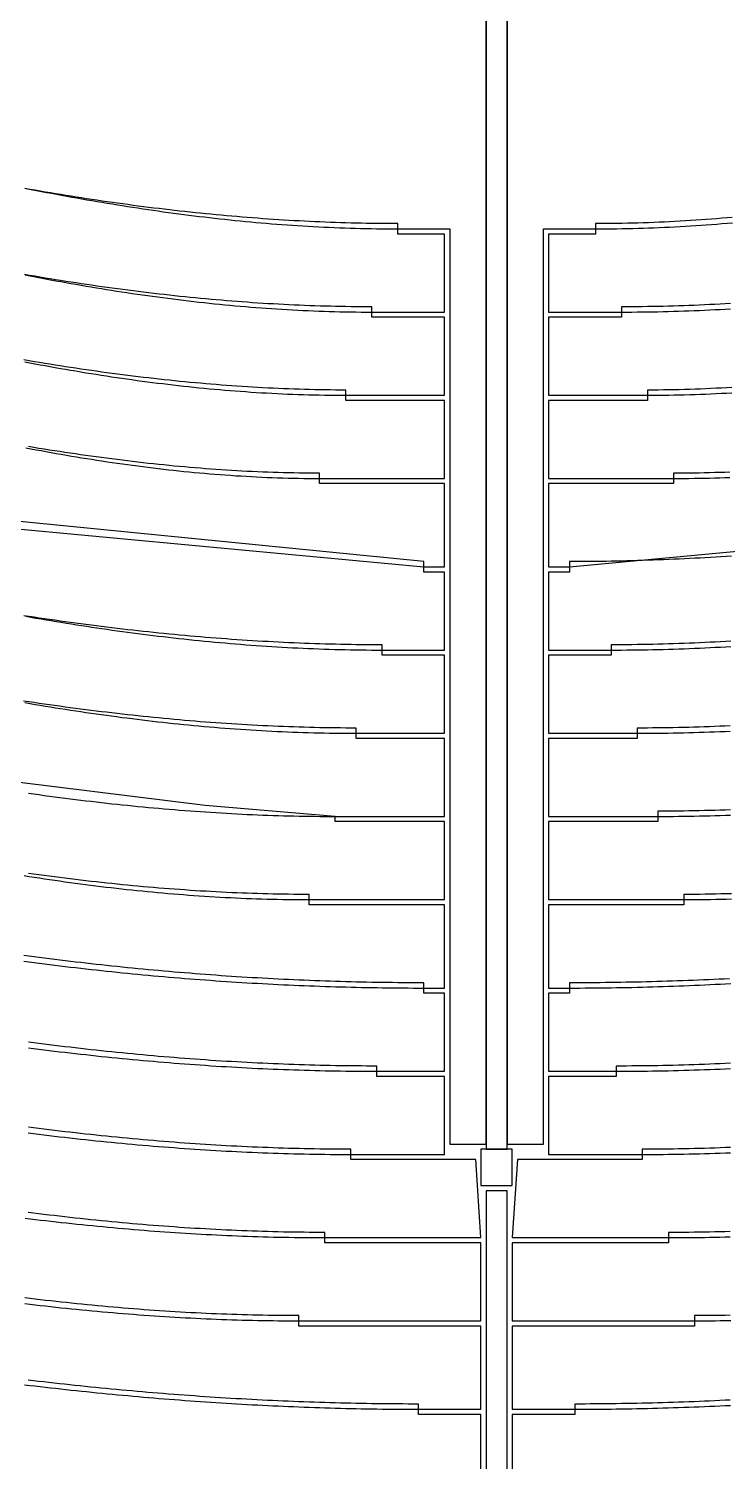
# Model space of a CAD drawing. Extents: x 0 to 1224, y 0 to 792.
# Drawn here: x 543.1 to 677.3, y 144 to 419.5 of the extents above; entities that cross this region are included whole.
import ezdxf

# ---------------------------------------------------------------- set-up
doc = ezdxf.new("R2010")
doc.units = 0
doc.layers.add('C2', color=2, linetype='CONTINUOUS')
doc.layers.add('C7', color=7, linetype='CONTINUOUS')

msp = doc.modelspace()

# ---------------------------------------------------------------- linework, layer by layer
at = {"layer": 'C2'}
for points in [[(631, 502), (631, 204), (635, 204), (635, 502), (631, 502)], [(542.6245, 388.769), (543.5947, 388.5788), (544.5651, 388.3903), (545.5359, 388.2035), (546.507, 388.0183), (547.4785, 387.8349), (548.4504, 387.6533), (549.4226, 387.4734), (550.3952, 387.2954), (551.3683, 387.1192), (552.3417, 386.9449), (553.3156, 386.7725), (554.2898, 386.602), (555.2646, 386.4335), (556.2398, 386.267), (557.2155, 386.1025), (558.1916, 385.9401), (559.1683, 385.7797), (560.1455, 385.6214), (561.1232, 385.4653), (562.1014, 385.3114), (563.0802, 385.1596), (564.0595, 385.01), (565.0394, 384.8627), (566.0199, 384.7177), (567.0009, 384.575), (567.9826, 384.4346), (568.9649, 384.2966), (569.9478, 384.161), (570.9314, 384.0278), (571.9156, 383.8971), (572.9005, 383.7688), (573.886, 383.643), (574.8723, 383.5198), (575.8592, 383.3992), (576.8469, 383.2811), (577.8352, 383.1657), (578.8244, 383.0529), (579.8142, 382.9428), (580.8048, 382.8354), (581.7962, 382.7308), (582.7884, 382.6289), (583.7814, 382.5298), (584.7752, 382.4335), (585.7698, 382.3401), (586.7652, 382.2496), (587.7615, 382.162), (588.7586, 382.0773), (589.7566, 381.9956), (590.7555, 381.9169), (591.7553, 381.8412), (592.7559, 381.7686), (593.7575, 381.699), (594.76, 381.6326), (595.7635, 381.5693), (596.7679, 381.5092), (597.7733, 381.4523), (598.7796, 381.3986), (599.787, 381.3481), (600.7953, 381.301), (601.8046, 381.2571), (602.815, 381.2166), (603.8264, 381.1795), (604.8388, 381.1458), (605.8523, 381.1155), (606.8669, 381.0886), (607.8826, 381.0653), (608.8993, 381.0454), (609.9172, 381.0291), (610.9362, 381.0164), (611.9563, 381.0073), (612.9775, 381.0018), (614, 381), (614, 382), (613.0063, 382.0014), (612.0123, 382.0058), (611.0181, 382.0131), (610.0235, 382.0233), (609.0286, 382.0364), (608.0335, 382.0523), (607.0381, 382.0711), (606.0425, 382.0928), (605.0466, 382.1172), (604.0505, 382.1445), (603.0541, 382.1746), (602.0576, 382.2075), (601.0609, 382.2431), (600.064, 382.2815), (599.0669, 382.3227), (598.0697, 382.3666), (597.0724, 382.4132), (596.0749, 382.4625), (595.0772, 382.5145), (594.0795, 382.5692), (593.0817, 382.6266), (592.0838, 382.6866), (591.0858, 382.7492), (590.0877, 382.8145), (589.0896, 382.8824), (588.0914, 382.9529), (587.0933, 383.0259), (586.0951, 383.1016), (585.0969, 383.1798), (584.0987, 383.2605), (583.1005, 383.3438), (582.1024, 383.4296), (581.1043, 383.5179), (580.1062, 383.6087), (579.1082, 383.7019), (578.1103, 383.7976), (577.1125, 383.8958), (576.1148, 383.9964), (575.1172, 384.0995), (574.1197, 384.2049), (573.1223, 384.3127), (572.1251, 384.423), (571.128, 384.5355), (570.1312, 384.6505), (569.1345, 384.7678), (568.138, 384.8874), (567.1416, 385.0093), (566.1456, 385.1335), (565.1497, 385.2601), (564.1541, 385.3888), (563.1587, 385.5199), (562.1636, 385.6532), (561.1688, 385.7887), (560.1742, 385.9265), (559.18, 386.0664), (558.186, 386.2086), (557.1924, 386.3529), (556.1991, 386.4994), (555.2061, 386.6481), (554.2136, 386.7988), (553.2213, 386.9518), (552.2295, 387.1068), (551.238, 387.2639), (550.247, 387.4231), (549.2563, 387.5844), (548.2661, 387.7477), (547.2764, 387.9131), (546.287, 388.0805), (545.2982, 388.2499), (544.3098, 388.4214), (543.3218, 388.5948), (542.3344, 388.7702)], [(542.4381, 372.1391), (543.4106, 371.9502), (544.3836, 371.7631), (545.3569, 371.5779), (546.3306, 371.3946), (547.3048, 371.2131), (548.2794, 371.0337), (549.2544, 370.8562), (550.2299, 370.6807), (551.2058, 370.5072), (552.1822, 370.3358), (553.1592, 370.1665), (554.1366, 369.9994), (555.1145, 369.8344), (556.0929, 369.6716), (557.0719, 369.511), (558.0515, 369.3527), (559.0315, 369.1966), (560.0122, 369.0429), (560.9934, 368.8915), (561.9753, 368.7425), (562.9577, 368.596), (563.9407, 368.4518), (564.9244, 368.3102), (565.9087, 368.171), (566.8937, 368.0344), (567.8793, 367.9004), (568.8656, 367.7689), (569.8526, 367.6401), (570.8402, 367.5139), (571.8286, 367.3905), (572.8177, 367.2697), (573.8075, 367.1518), (574.7981, 367.0366), (575.7894, 366.9242), (576.7815, 366.8146), (577.7744, 366.708), (578.768, 366.6042), (579.7624, 366.5034), (580.7577, 366.4056), (581.7538, 366.3108), (582.7507, 366.219), (583.7484, 366.1303), (584.747, 366.0446), (585.7465, 365.9622), (586.7468, 365.8828), (587.7481, 365.8067), (588.7502, 365.7337), (589.7533, 365.6641), (590.7572, 365.5977), (591.7622, 365.5346), (592.768, 365.4749), (593.7748, 365.4186), (594.7826, 365.3656), (595.7914, 365.3161), (596.8012, 365.2701), (597.8119, 365.2276), (598.8237, 365.1886), (599.8365, 365.1532), (600.8504, 365.1213), (601.8653, 365.0931), (602.8812, 365.0686), (603.8983, 365.0478), (604.9164, 365.0306), (605.9356, 365.0173), (606.9559, 365.0077), (607.9774, 365.0019), (609, 365), (609, 366), (608.01, 366.0015), (607.0196, 366.0063), (606.0286, 366.0141), (605.0371, 366.0251), (604.0451, 366.0392), (603.0526, 366.0563), (602.0597, 366.0765), (601.0664, 366.0998), (600.0726, 366.126), (599.0784, 366.1553), (598.0838, 366.1876), (597.0888, 366.2228), (596.0935, 366.261), (595.0978, 366.3022), (594.1019, 366.3462), (593.1056, 366.3932), (592.109, 366.443), (591.1121, 366.4957), (590.115, 366.5513), (589.1176, 366.6096), (588.12, 366.6708), (587.1222, 366.7348), (586.1242, 366.8016), (585.126, 366.8711), (584.1276, 366.9434), (583.1292, 367.0184), (582.1305, 367.0961), (581.1318, 367.1765), (580.133, 367.2595), (579.1341, 367.3452), (578.1351, 367.4336), (577.1361, 367.5245), (576.1371, 367.6181), (575.138, 367.7143), (574.139, 367.813), (573.14, 367.9142), (572.141, 368.018), (571.142, 368.1243), (570.1432, 368.2331), (569.1444, 368.3444), (568.1457, 368.4581), (567.1471, 368.5743), (566.1487, 368.6929), (565.1505, 368.8139), (564.1524, 368.9373), (563.1544, 369.0631), (562.1567, 369.1912), (561.1592, 369.3216), (560.162, 369.4544), (559.165, 369.5895), (558.1682, 369.7268), (557.1718, 369.8664), (556.1756, 370.0083), (555.1798, 370.1524), (554.1843, 370.2987), (553.1891, 370.4472), (552.1943, 370.5978), (551.1999, 370.7507), (550.2059, 370.9056), (549.2123, 371.0627), (548.2192, 371.2219), (547.2265, 371.3832), (546.2343, 371.5466), (545.2425, 371.712), (544.2512, 371.8794), (543.2605, 372.0489), (542.2703, 372.2203)], [(542.3555, 355.4171), (543.3309, 355.2325), (544.3066, 355.0499), (545.2827, 354.8692), (546.2593, 354.6907), (547.2364, 354.5142), (548.2138, 354.3399), (549.1918, 354.1677), (550.1702, 353.9977), (551.1492, 353.83), (552.1286, 353.6645), (553.1085, 353.5013), (554.089, 353.3404), (555.07, 353.1819), (556.0515, 353.0257), (557.0336, 352.872), (558.0162, 352.7208), (558.9994, 352.572), (559.9832, 352.4258), (560.9676, 352.2821), (561.9526, 352.1411), (562.9381, 352.0026), (563.9244, 351.8669), (564.9112, 351.7338), (565.8987, 351.6034), (566.8868, 351.4758), (567.8756, 351.351), (568.8651, 351.229), (569.8552, 351.1099), (570.8461, 350.9936), (571.8376, 350.8803), (572.8299, 350.77), (573.8229, 350.6627), (574.8166, 350.5583), (575.8111, 350.4571), (576.8063, 350.3589), (577.8023, 350.2639), (578.7991, 350.172), (579.7966, 350.0833), (580.7949, 349.9979), (581.7941, 349.9157), (582.7941, 349.8368), (583.7949, 349.7612), (584.7965, 349.689), (585.799, 349.6202), (586.8023, 349.5548), (587.8065, 349.4928), (588.8116, 349.4344), (589.8175, 349.3795), (590.8244, 349.3282), (591.8322, 349.2804), (592.8408, 349.2363), (593.8505, 349.1958), (594.861, 349.1591), (595.8725, 349.126), (596.885, 349.0967), (597.8984, 349.0713), (598.9128, 349.0496), (599.9282, 349.0318), (600.9446, 349.0179), (601.9621, 349.008), (602.9805, 349.002), (604, 349), (604, 350), (603.0096, 350.0017), (602.0187, 350.007), (601.0273, 350.0157), (600.0354, 350.028), (599.043, 350.0436), (598.0501, 350.0627), (597.0568, 350.0851), (596.063, 350.1109), (595.0688, 350.14), (594.0742, 350.1724), (593.0792, 350.2082), (592.0838, 350.2471), (591.0881, 350.2893), (590.092, 350.3347), (589.0956, 350.3833), (588.0988, 350.435), (587.1018, 350.4899), (586.1045, 350.5478), (585.1069, 350.6089), (584.1091, 350.673), (583.1111, 350.7401), (582.1128, 350.8102), (581.1143, 350.8833), (580.1157, 350.9593), (579.1169, 351.0383), (578.1179, 351.1201), (577.1188, 351.2048), (576.1196, 351.2924), (575.1203, 351.3828), (574.1209, 351.476), (573.1215, 351.572), (572.122, 351.6707), (571.1224, 351.7721), (570.1229, 351.8762), (569.1233, 351.983), (568.1237, 352.0925), (567.1242, 352.2045), (566.1247, 352.3192), (565.1253, 352.4364), (564.126, 352.5562), (563.1267, 352.6784), (562.1276, 352.8032), (561.1286, 352.9304), (560.1297, 353.0601), (559.131, 353.1922), (558.1325, 353.3267), (557.1342, 353.4635), (556.1361, 353.6027), (555.1382, 353.7442), (554.1405, 353.8879), (553.1431, 354.034), (552.146, 354.1822), (551.1492, 354.3327), (550.1527, 354.4854), (549.1565, 354.6402), (548.1606, 354.7972), (547.1651, 354.9562), (546.17, 355.1174), (545.1752, 355.2806), (544.1809, 355.4459), (543.187, 355.6131), (542.1935, 355.7823)], [(542.5641, 338.8903), (543.5343, 338.7061), (544.505, 338.5241), (545.4761, 338.3443), (546.4478, 338.1668), (547.4201, 337.9915), (548.3928, 337.8186), (549.3661, 337.648), (550.34, 337.4798), (551.3145, 337.314), (552.2896, 337.1507), (553.2652, 336.99), (554.2415, 336.8317), (555.2184, 336.6761), (556.196, 336.5231), (557.1742, 336.3728), (558.153, 336.2252), (559.1325, 336.0804), (560.1127, 335.9384), (561.0937, 335.7991), (562.0753, 335.6628), (563.0576, 335.5294), (564.0407, 335.3989), (565.0245, 335.2714), (566.009, 335.1469), (566.9944, 335.0256), (567.9805, 334.9073), (568.9674, 334.7922), (569.9551, 334.6802), (570.9436, 334.5715), (571.9329, 334.4661), (572.9231, 334.364), (573.9141, 334.2652), (574.906, 334.1698), (575.8988, 334.0778), (576.8924, 333.9893), (577.887, 333.9044), (578.8824, 333.8229), (579.8788, 333.7451), (580.8761, 333.6708), (581.8743, 333.6003), (582.8735, 333.5334), (583.8737, 333.4703), (584.8748, 333.411), (585.8769, 333.3555), (586.88, 333.3038), (587.8842, 333.2561), (588.8893, 333.2123), (589.8955, 333.1725), (590.9028, 333.1367), (591.9111, 333.105), (592.9205, 333.0773), (593.931, 333.0539), (594.9425, 333.0346), (595.9552, 333.0195), (596.969, 333.0087), (597.9839, 333.0021), (599, 333), (599, 334), (598.0073, 334.0019), (597.0142, 334.0076), (596.0206, 334.0171), (595.0266, 334.0303), (594.0321, 334.0473), (593.0373, 334.068), (592.042, 334.0923), (591.0464, 334.1202), (590.0503, 334.1517), (589.054, 334.1868), (588.0572, 334.2255), (587.0602, 334.2676), (586.0628, 334.3132), (585.0651, 334.3622), (584.0671, 334.4146), (583.0689, 334.4704), (582.0704, 334.5296), (581.0717, 334.5921), (580.0727, 334.6578), (579.0735, 334.7268), (578.0741, 334.7991), (577.0745, 334.8745), (576.0747, 334.953), (575.0748, 335.0348), (574.0748, 335.1196), (573.0746, 335.2074), (572.0742, 335.2983), (571.0738, 335.3922), (570.0733, 335.4891), (569.0727, 335.5889), (568.0721, 335.6917), (567.0714, 335.7973), (566.0707, 335.9058), (565.0699, 336.017), (564.0692, 336.1311), (563.0684, 336.2479), (562.0677, 336.3675), (561.067, 336.4898), (560.0664, 336.6147), (559.0659, 336.7422), (558.0654, 336.8724), (557.065, 337.0051), (556.0647, 337.1403), (555.0646, 337.2781), (554.0646, 337.4183), (553.0647, 337.561), (552.065, 337.7061), (551.0655, 337.8536), (550.0662, 338.0035), (549.0671, 338.1556), (548.0682, 338.3101), (547.0696, 338.4668), (546.0712, 338.6258), (545.0731, 338.7869), (544.0752, 338.9502), (543.0777, 339.1157)], [(523, 325), (619, 316), (619, 317), (518, 327)]]:
    msp.add_lwpolyline(points, dxfattribs=at)
at = {"layer": 'C7'}
for points in [[(630, 131), (630, 153), (618, 153), (618, 154), (630, 154), (630, 170), (595, 170), (595, 171), (630, 171), (630, 186), (600, 186), (600, 187), (630, 187), (629, 202), (605, 202), (605, 203), (623, 203), (623, 218), (610, 218), (610, 219), (623, 219), (623, 234), (619, 234), (619, 235), (623, 235), (623, 251), (597, 251), (597, 252), (623, 252), (623, 267), (602, 267), (602, 268), (623, 268), (623, 283), (606, 283), (606, 284), (623, 284), (623, 299), (611, 299), (611, 300), (623, 300), (623, 315), (619, 315), (619, 316), (623, 316), (623, 332), (599, 332), (599, 333), (623, 333), (623, 348), (604, 348), (604, 349), (623, 349), (623, 364), (609, 364), (609, 365), (623, 365), (623, 380), (614, 380), (614, 381), (624, 381), (624, 205), (631, 205), (631, 501)], [(635, 501), (635, 205), (642, 205), (642, 381), (652, 381), (652, 380), (643, 380), (643, 365), (657, 365), (657, 364), (643, 364), (643, 349), (662, 349), (662, 348), (643, 348), (643, 333), (667, 333), (667, 332), (643, 332), (643, 316), (647, 316), (647, 315), (643, 315), (643, 300), (655, 300), (655, 299), (643, 299), (643, 284), (660, 284), (660, 283), (643, 283), (643, 268), (664, 268), (664, 267), (643, 267), (643, 252), (669, 252), (669, 251), (643, 251), (643, 235), (647, 235), (647, 234), (643, 234), (643, 219), (656, 219), (656, 218), (643, 218), (643, 203), (661, 203), (661, 202), (637, 202), (636, 187), (666, 187), (666, 186), (636, 186), (636, 171), (671, 171), (671, 170), (636, 170), (636, 154), (648, 154), (648, 153), (636, 153), (636, 131)], [(678.2833, 383.1968), (677.2849, 383.1097), (676.2856, 383.0256), (675.2854, 382.9445), (674.2843, 382.8666), (673.2822, 382.7918), (672.2792, 382.7202), (671.2752, 382.6518), (670.2703, 382.5866), (669.2643, 382.5247), (668.2574, 382.466), (667.2494, 382.4107), (666.2404, 382.3588), (665.2304, 382.3102), (664.2193, 382.265), (663.2072, 382.2233), (662.194, 382.185), (661.1797, 382.1503), (660.1643, 382.119), (659.1478, 382.0914), (658.1301, 382.0673), (657.1113, 382.0468), (656.0914, 382.03), (655.0703, 382.0169), (654.0481, 382.0075), (653.0246, 382.0018), (652, 382), (652, 381), (653.0255, 381.0018), (654.0498, 381.0074), (655.0728, 381.0166), (656.0947, 381.0295), (657.1154, 381.046), (658.135, 381.0661), (659.1533, 381.0897), (660.1706, 381.1169), (661.1866, 381.1475), (662.2016, 381.1817), (663.2155, 381.2193), (664.2283, 381.2602), (665.2399, 381.3046), (666.2506, 381.3523), (667.2601, 381.4034), (668.2686, 381.4577), (669.2761, 381.5153), (670.2826, 381.5762), (671.288, 381.6402), (672.2925, 381.7075), (673.2959, 381.7778), (674.2984, 381.8513), (675.3, 381.9279), (676.3006, 382.0076), (677.3002, 382.0903), (678.299, 382.176)], [(677.9294, 366.6481), (676.9326, 366.5887), (675.9358, 366.5321), (674.939, 366.4783), (673.9422, 366.4273), (672.9453, 366.3791), (671.9485, 366.3337), (670.9517, 366.2911), (669.9549, 366.2514), (668.9581, 366.2145), (667.9613, 366.1805), (666.9645, 366.1494), (665.9678, 366.1212), (664.9712, 366.0959), (663.9745, 366.0735), (662.978, 366.0541), (661.9815, 366.0376), (660.985, 366.0241), (659.9886, 366.0135), (658.9923, 366.006), (657.9961, 366.0015), (657, 366), (657, 365), (657.9972, 365.0014), (658.9945, 365.0059), (659.9918, 365.0132), (660.9891, 365.0235), (661.9865, 365.0367), (662.9839, 365.0529), (663.9813, 365.0719), (664.9788, 365.0937), (665.9762, 365.1185), (666.9737, 365.1461), (667.9711, 365.1765), (668.9686, 365.2098), (669.966, 365.2458), (670.9634, 365.2847), (671.9608, 365.3264), (672.9582, 365.3708), (673.9555, 365.418), (674.9528, 365.4679), (675.9501, 365.5206), (676.9473, 365.576), (677.9445, 365.6341)], [(678.1945, 350.4978), (677.189, 350.4387), (676.1827, 350.3833), (675.1756, 350.3314), (674.1676, 350.2832), (673.1587, 350.2386), (672.1489, 350.1978), (671.1382, 350.1606), (670.1266, 350.1273), (669.1141, 350.0977), (668.1006, 350.072), (667.0863, 350.0501), (666.0709, 350.0321), (665.0546, 350.0181), (664.0374, 350.008), (663.0192, 350.002), (662, 350), (662, 349), (663.0202, 349.0019), (664.0393, 349.0079), (665.0575, 349.0178), (666.0747, 349.0316), (667.0909, 349.0492), (668.1062, 349.0707), (669.1204, 349.096), (670.1337, 349.125), (671.1461, 349.1578), (672.1575, 349.1942), (673.168, 349.2344), (674.1776, 349.2782), (675.1863, 349.3256), (676.1941, 349.3765), (677.201, 349.431), (678.207, 349.489)], [(677.8391, 334.2111), (676.8511, 334.1749), (675.8636, 334.142), (674.8766, 334.1124), (673.8901, 334.0863), (672.9041, 334.0635), (671.9186, 334.0442), (670.9337, 334.0283), (669.9494, 334.016), (668.9656, 334.0071), (667.9825, 334.0017), (667, 334), (667, 333), (667.9834, 333.0015), (668.9672, 333.0063), (669.9513, 333.0143), (670.9358, 333.0254), (671.9206, 333.0397), (672.9056, 333.0571), (673.891, 333.0775), (674.8766, 333.1011), (675.8625, 333.1278), (676.8487, 333.1575), (677.8352, 333.1902)], [(678.1029, 318.0698), (677.1007, 318.003), (676.0984, 317.9382), (675.096, 317.8756), (674.0935, 317.815), (673.0909, 317.7566), (672.0882, 317.7002), (671.0854, 317.646), (670.0825, 317.5939), (669.0795, 317.544), (668.0765, 317.4962), (667.0733, 317.4505), (666.0701, 317.407), (665.0668, 317.3657), (664.0635, 317.3265), (663.06, 317.2895), (662.0566, 317.2547), (661.053, 317.2221), (660.0495, 317.1917), (659.0458, 317.1635), (658.0422, 317.1376), (657.0384, 317.1138), (656.0347, 317.0923), (655.0309, 317.073), (654.0271, 317.0559), (653.0233, 317.0411), (652.0194, 317.0286), (651.0155, 317.0183), (650.0116, 317.0103), (649.0078, 317.0045), (648.0039, 317.0011), (647, 317), (647, 316), (743, 325)], [(542.5493, 306.4882), (543.5213, 306.3185), (544.4938, 306.1506), (545.4666, 305.9844), (546.4399, 305.82), (547.4136, 305.6574), (548.3877, 305.4966), (549.3622, 305.3377), (550.3372, 305.1806), (551.3127, 305.0254), (552.2886, 304.8721), (553.265, 304.7207), (554.2418, 304.5713), (555.2192, 304.4239), (556.197, 304.2784), (557.1754, 304.135), (558.1543, 303.9936), (559.1337, 303.8543), (560.1136, 303.7171), (561.0941, 303.582), (562.0751, 303.449), (563.0567, 303.3181), (564.0388, 303.1894), (565.0215, 303.0629), (566.0049, 302.9387), (566.9888, 302.8167), (567.9733, 302.6969), (568.9584, 302.5794), (569.9441, 302.4642), (570.9305, 302.3514), (571.9175, 302.2409), (572.9052, 302.1328), (573.8935, 302.027), (574.8824, 301.9237), (575.8721, 301.8228), (576.8624, 301.7244), (577.8534, 301.6285), (578.8451, 301.5351), (579.8375, 301.4442), (580.8306, 301.3558), (581.8245, 301.27), (582.8191, 301.1868), (583.8144, 301.1062), (584.8105, 301.0283), (585.8073, 300.953), (586.8049, 300.8804), (587.8033, 300.8105), (588.8025, 300.7434), (589.8024, 300.6789), (590.8032, 300.6173), (591.8047, 300.5584), (592.8071, 300.5024), (593.8103, 300.4492), (594.8144, 300.3988), (595.8193, 300.3513), (596.825, 300.3068), (597.8316, 300.2651), (598.8391, 300.2264), (599.8475, 300.1907), (600.8567, 300.158), (601.8668, 300.1282), (602.8779, 300.1016), (603.8899, 300.0779), (604.9028, 300.0574), (605.9166, 300.0399), (606.9313, 300.0256), (607.947, 300.0144), (608.9637, 300.0064), (609.9813, 300.0016), (611, 300), (611, 301), (610.0074, 301.0013), (609.0145, 301.0052), (608.0212, 301.0116), (607.0275, 301.0207), (606.0334, 301.0324), (605.039, 301.0465), (604.0442, 301.0633), (603.0491, 301.0825), (602.0536, 301.1043), (601.0579, 301.1286), (600.0618, 301.1554), (599.0655, 301.1847), (598.0688, 301.2165), (597.0719, 301.2507), (596.0747, 301.2874), (595.0773, 301.3265), (594.0797, 301.3681), (593.0818, 301.4121), (592.0837, 301.4585), (591.0854, 301.5072), (590.0869, 301.5584), (589.0882, 301.612), (588.0894, 301.6679), (587.0904, 301.7261), (586.0912, 301.7868), (585.0919, 301.8497), (584.0925, 301.915), (583.0929, 301.9825), (582.0933, 302.0524), (581.0935, 302.1246), (580.0937, 302.199), (579.0938, 302.2757), (578.0938, 302.3546), (577.0938, 302.4358), (576.0938, 302.5193), (575.0937, 302.6049), (574.0936, 302.6927), (573.0935, 302.7828), (572.0934, 302.875), (571.0933, 302.9694), (570.0932, 303.066), (569.0932, 303.1647), (568.0932, 303.2656), (567.0933, 303.3686), (566.0934, 303.4737), (565.0937, 303.5809), (564.094, 303.6902), (563.0944, 303.8016), (562.0949, 303.9151), (561.0956, 304.0306), (560.0964, 304.1482), (559.0973, 304.2678), (558.0984, 304.3895), (557.0997, 304.5132), (556.1012, 304.6389), (555.1028, 304.7665), (554.1046, 304.8962), (553.1067, 305.0278), (552.109, 305.1614), (551.1115, 305.297), (550.1143, 305.4345), (549.1173, 305.5739), (548.1206, 305.7152), (547.1241, 305.8585), (546.128, 306.0036), (545.1321, 306.1506), (544.1366, 306.2995), (543.1414, 306.4503), (542.1465, 306.6029)], [(678.0169, 301.7064), (677.0162, 301.6475), (676.0156, 301.5911), (675.0149, 301.5372), (674.0141, 301.4857), (673.0134, 301.4368), (672.0126, 301.3903), (671.0118, 301.3464), (670.011, 301.305), (669.0101, 301.2662), (668.0093, 301.23), (667.0085, 301.1963), (666.0076, 301.1653), (665.0068, 301.1368), (664.006, 301.111), (663.0052, 301.0879), (662.0044, 301.0674), (661.0037, 301.0496), (660.0029, 301.0345), (659.0023, 301.0221), (658.0016, 301.0124), (657.001, 301.0055), (656.0005, 301.0013), (655, 301), (655, 300), (656.0013, 300.0013), (657.0026, 300.0054), (658.004, 300.0121), (659.0053, 300.0215), (660.0067, 300.0336), (661.008, 300.0483), (662.0094, 300.0656), (663.0107, 300.0856), (664.0121, 300.1081), (665.0134, 300.1333), (666.0147, 300.161), (667.0159, 300.1912), (668.0172, 300.224), (669.0184, 300.2594), (670.0196, 300.2972), (671.0207, 300.3376), (672.0218, 300.3804), (673.0229, 300.4257), (674.0238, 300.4734), (675.0248, 300.5236), (676.0257, 300.5763), (677.0265, 300.6313), (678.0273, 300.6888)], [(542.3771, 289.8798), (543.3517, 289.7132), (544.3267, 289.5484), (545.3023, 289.3856), (546.2782, 289.2247), (547.2547, 289.0657), (548.2316, 288.9087), (549.209, 288.7537), (550.1869, 288.6008), (551.1653, 288.4499), (552.1442, 288.301), (553.1236, 288.1543), (554.1035, 288.0097), (555.084, 287.8672), (556.0651, 287.7269), (557.0467, 287.5888), (558.0288, 287.4529), (559.0115, 287.3192), (559.9948, 287.1878), (560.9787, 287.0587), (561.9632, 286.932), (562.9483, 286.8075), (563.934, 286.6854), (564.9203, 286.5657), (565.9073, 286.4484), (566.8949, 286.3335), (567.8831, 286.221), (568.872, 286.1111), (569.8616, 286.0036), (570.8518, 285.8987), (571.8427, 285.7963), (572.8343, 285.6965), (573.8266, 285.5993), (574.8197, 285.5047), (575.8134, 285.4127), (576.8078, 285.3234), (577.803, 285.2368), (578.7989, 285.1529), (579.7956, 285.0718), (580.793, 284.9934), (581.7912, 284.9178), (582.7902, 284.8449), (583.79, 284.775), (584.7905, 284.7079), (585.7919, 284.6436), (586.794, 284.5823), (587.797, 284.5239), (588.8008, 284.4684), (589.8054, 284.4159), (590.8109, 284.3665), (591.8172, 284.32), (592.8244, 284.2766), (593.8325, 284.2362), (594.8414, 284.199), (595.8512, 284.1648), (596.8619, 284.1338), (597.8735, 284.106), (598.8861, 284.0813), (599.8995, 284.0599), (600.9139, 284.0417), (601.9292, 284.0267), (602.9454, 284.015), (603.9626, 284.0067), (604.9808, 284.0016), (606, 284), (606, 285), (605.0055, 285.0014), (604.0107, 285.0057), (603.0156, 285.0128), (602.0202, 285.0228), (601.0245, 285.0356), (600.0285, 285.0512), (599.0322, 285.0696), (598.0357, 285.0907), (597.0389, 285.1146), (596.0419, 285.1412), (595.0446, 285.1706), (594.0471, 285.2026), (593.0494, 285.2374), (592.0515, 285.2748), (591.0534, 285.3148), (590.0551, 285.3576), (589.0566, 285.4029), (588.0579, 285.4508), (587.0591, 285.5013), (586.0602, 285.5544), (585.0611, 285.6101), (584.0618, 285.6683), (583.0625, 285.729), (582.063, 285.7922), (581.0634, 285.858), (580.0638, 285.9262), (579.064, 285.9968), (578.0642, 286.07), (577.0643, 286.1455), (576.0643, 286.2235), (575.0644, 286.3038), (574.0643, 286.3866), (573.0643, 286.4717), (572.0642, 286.5591), (571.0641, 286.6489), (570.064, 286.741), (569.064, 286.8355), (568.0639, 286.9322), (567.0639, 287.0311), (566.0639, 287.1324), (565.064, 287.2358), (564.0641, 287.3415), (563.0643, 287.4494), (562.0646, 287.5595), (561.0649, 287.6717), (560.0654, 287.7861), (559.0659, 287.9027), (558.0666, 288.0214), (557.0674, 288.1422), (556.0683, 288.265), (555.0694, 288.39), (554.0706, 288.517), (553.072, 288.6461), (552.0736, 288.7772), (551.0754, 288.9103), (550.0773, 289.0454), (549.0794, 289.1825), (548.0818, 289.3216), (547.0844, 289.4626), (546.0872, 289.6055), (545.0902, 289.7504), (544.0935, 289.8971), (543.097, 290.0458), (542.1008, 290.1963)], [(677.8648, 285.4162), (676.8718, 285.3717), (675.8789, 285.3297), (674.8861, 285.2902), (673.8932, 285.2531), (672.9005, 285.2186), (671.9077, 285.1865), (670.915, 285.1569), (669.9224, 285.1298), (668.9298, 285.1053), (667.9373, 285.0833), (666.9448, 285.0639), (665.9525, 285.047), (664.9602, 285.0326), (663.9679, 285.0209), (662.9758, 285.0118), (661.9838, 285.0052), (660.9918, 285.0013), (660, 285), (660, 284), (660.9928, 284.0012), (661.9857, 284.0051), (662.9786, 284.0115), (663.9716, 284.0205), (664.9647, 284.032), (665.9578, 284.0461), (666.951, 284.0626), (667.9442, 284.0817), (668.9375, 284.1033), (669.9308, 284.1273), (670.9241, 284.1539), (671.9174, 284.1829), (672.9108, 284.2144), (673.9042, 284.2483), (674.8976, 284.2847), (675.891, 284.3235), (676.8844, 284.3647), (677.8778, 284.4083)], [(543.0883, 272.4702), (544.0868, 272.329), (545.0856, 272.1898), (546.0846, 272.0526), (547.0838, 271.9174), (548.0832, 271.7841), (549.0827, 271.6529), (550.0824, 271.5236), (551.0822, 271.3965), (552.0822, 271.2713), (553.0823, 271.1483), (554.0825, 271.0273), (555.0828, 270.9085), (556.0832, 270.7918), (557.0837, 270.6772), (558.0843, 270.5648), (559.0849, 270.4545), (560.0855, 270.3465), (561.0862, 270.2406), (562.0869, 270.137), (563.0876, 270.0356), (564.0883, 269.9364), (565.0889, 269.8396), (566.0896, 269.745), (567.0902, 269.6527), (568.0908, 269.5627), (569.0913, 269.4751), (570.0918, 269.3898), (571.0921, 269.3069), (572.0924, 269.2264), (573.0926, 269.1483), (574.0926, 269.0726), (575.0925, 268.9993), (576.0923, 268.9285), (577.0919, 268.8601), (578.0914, 268.7942), (579.0907, 268.7309), (580.0898, 268.67), (581.0887, 268.6117), (582.0874, 268.5559), (583.0859, 268.5026), (584.0841, 268.452), (585.0821, 268.404), (586.0799, 268.3585), (587.0773, 268.3157), (588.0746, 268.2755), (589.0715, 268.238), (590.0681, 268.2032), (591.0644, 268.1711), (592.0604, 268.1416), (593.056, 268.1149), (594.0513, 268.091), (595.0463, 268.0698), (596.0409, 268.0513), (597.0351, 268.0357), (598.0289, 268.0229), (599.0223, 268.0129), (600.0153, 268.0057), (601.0078, 268.0014), (602, 268), (577, 270.0895), (534, 275.4244)], [(677.9119, 269.2745), (676.9153, 269.2371), (675.9191, 269.2024), (674.9233, 269.1704), (673.9279, 269.141), (672.9329, 269.1144), (671.9384, 269.0906), (670.9444, 269.0694), (669.9508, 269.0511), (668.9577, 269.0355), (667.9651, 269.0228), (666.973, 269.0128), (665.9814, 269.0057), (664.9904, 269.0014), (664, 269), (664, 268), (664.9945, 268.0014), (665.9893, 268.0056), (666.9846, 268.0127), (667.9802, 268.0225), (668.9761, 268.0351), (669.9724, 268.0505), (670.969, 268.0687), (671.9659, 268.0895), (672.9631, 268.1131), (673.9606, 268.1394), (674.9584, 268.1684), (675.9564, 268.2001), (676.9548, 268.2344), (677.9533, 268.2714)], [(542.2159, 256.6268), (543.1962, 256.4724), (544.177, 256.3201), (545.1582, 256.1701), (546.1399, 256.0222), (547.1221, 255.8766), (548.1048, 255.7332), (549.088, 255.5921), (550.0717, 255.4533), (551.0559, 255.3169), (552.0406, 255.1828), (553.0258, 255.0511), (554.0116, 254.9218), (554.9979, 254.7949), (555.9847, 254.6705), (556.9722, 254.5486), (557.9601, 254.4292), (558.9487, 254.3123), (559.9378, 254.198), (560.9274, 254.0862), (561.9177, 253.9771), (562.9086, 253.8706), (563.9, 253.7668), (564.8921, 253.6657), (565.8848, 253.5673), (566.8781, 253.4716), (567.872, 253.3787), (568.8666, 253.2885), (569.8618, 253.2012), (570.8577, 253.1167), (571.8542, 253.0351), (572.8514, 252.9564), (573.8492, 252.8806), (574.8477, 252.8077), (575.8469, 252.7378), (576.8468, 252.6709), (577.8474, 252.607), (578.8487, 252.5462), (579.8507, 252.4884), (580.8534, 252.4337), (581.8569, 252.3821), (582.861, 252.3337), (583.866, 252.2884), (584.8716, 252.2464), (585.878, 252.2075), (586.8852, 252.1719), (587.8931, 252.1396), (588.9018, 252.1105), (589.9113, 252.0848), (590.9215, 252.0625), (591.9326, 252.0435), (592.9444, 252.0279), (593.9571, 252.0157), (594.9705, 252.007), (595.9848, 252.0017), (597, 252), (597, 253), (596.0101, 253.0015), (595.0196, 253.0062), (594.0285, 253.0139), (593.0368, 253.0247), (592.0446, 253.0386), (591.0519, 253.0555), (590.0587, 253.0754), (589.0649, 253.0983), (588.0706, 253.1241), (587.0759, 253.1529), (586.0807, 253.1846), (585.085, 253.2193), (584.0889, 253.2568), (583.0924, 253.2972), (582.0954, 253.3405), (581.0981, 253.3865), (580.1004, 253.4354), (579.1023, 253.4871), (578.1038, 253.5416), (577.105, 253.5988), (576.1059, 253.6588), (575.1065, 253.7215), (574.1067, 253.7868), (573.1067, 253.8549), (572.1064, 253.9256), (571.1059, 253.9989), (570.1051, 254.0749), (569.1041, 254.1535), (568.1029, 254.2346), (567.1014, 254.3183), (566.0998, 254.4046), (565.098, 254.4933), (564.0961, 254.5846), (563.094, 254.6784), (562.0918, 254.7746), (561.0894, 254.8733), (560.087, 254.9743), (559.0845, 255.0778), (558.0819, 255.1837), (557.0792, 255.292), (556.0765, 255.4026), (555.0738, 255.5155), (554.071, 255.6307), (553.0682, 255.7482), (552.0655, 255.868), (551.0628, 255.9901), (550.0601, 256.1144), (549.0575, 256.2408), (548.0549, 256.3695), (547.0524, 256.5004), (546.05, 256.6334), (545.0478, 256.7685), (544.0456, 256.9058), (543.0436, 257.0451)], [(678.1249, 253.1426), (677.1144, 253.113), (676.103, 253.0867), (675.0908, 253.0638), (674.0778, 253.0444), (673.0639, 253.0285), (672.0492, 253.016), (671.0337, 253.0071), (670.0172, 253.0017), (669, 253), (669, 252), (670.0181, 252.0017), (671.0354, 252.007), (672.0518, 252.0158), (673.0673, 252.028), (674.082, 252.0437), (675.0958, 252.0628), (676.1088, 252.0854), (677.1209, 252.1112), (678.1322, 252.1404)], [(542.1345, 240.1516), (543.1292, 240.0209), (544.1241, 239.8918), (545.1192, 239.7643), (546.1145, 239.6385), (547.1101, 239.5143), (548.1058, 239.3917), (549.1017, 239.2707), (550.0977, 239.1514), (551.094, 239.0337), (552.0905, 238.9177), (553.0871, 238.8033), (554.0838, 238.6905), (555.0808, 238.5794), (556.0779, 238.47), (557.0751, 238.3622), (558.0725, 238.256), (559.07, 238.1515), (560.0677, 238.0487), (561.0655, 237.9475), (562.0635, 237.848), (563.0615, 237.7501), (564.0597, 237.654), (565.058, 237.5595), (566.0564, 237.4666), (567.0549, 237.3755), (568.0535, 237.286), (569.0521, 237.1982), (570.0509, 237.112), (571.0498, 237.0276), (572.0487, 236.9448), (573.0477, 236.8638), (574.0468, 236.7844), (575.046, 236.7067), (576.0452, 236.6307), (577.0445, 236.5564), (578.0438, 236.4838), (579.0431, 236.413), (580.0425, 236.3438), (581.042, 236.2763), (582.0415, 236.2105), (583.041, 236.1465), (584.0405, 236.0841), (585.04, 236.0235), (586.0396, 235.9646), (587.0391, 235.9074), (588.0387, 235.852), (589.0382, 235.7982), (590.0378, 235.7462), (591.0373, 235.6959), (592.0368, 235.6474), (593.0363, 235.6006), (594.0358, 235.5555), (595.0352, 235.5122), (596.0347, 235.4706), (597.034, 235.4307), (598.0333, 235.3926), (599.0326, 235.3563), (600.0318, 235.3217), (601.031, 235.2888), (602.0301, 235.2577), (603.0291, 235.2284), (604.028, 235.2008), (605.0269, 235.175), (606.0257, 235.151), (607.0243, 235.1287), (608.0229, 235.1082), (609.0214, 235.0894), (610.0198, 235.0724), (611.0181, 235.0573), (612.0163, 235.0438), (613.0144, 235.0322), (614.0123, 235.0224), (615.0101, 235.0143), (616.0078, 235.008), (617.0053, 235.0035), (618.0027, 235.0008), (619, 235), (619, 236), (618.0033, 236.0009), (617.0065, 236.0036), (616.0095, 236.0083), (615.0123, 236.0147), (614.015, 236.023), (613.0175, 236.0332), (612.0199, 236.0451), (611.0221, 236.0589), (610.0242, 236.0745), (609.0262, 236.092), (608.028, 236.1113), (607.0298, 236.1323), (606.0314, 236.1552), (605.0329, 236.18), (604.0343, 236.2065), (603.0356, 236.2348), (602.0368, 236.2649), (601.0379, 236.2969), (600.0389, 236.3306), (599.0398, 236.3661), (598.0407, 236.4035), (597.0415, 236.4426), (596.0423, 236.4835), (595.043, 236.5261), (594.0436, 236.5706), (593.0442, 236.6168), (592.0447, 236.6648), (591.0453, 236.7146), (590.0457, 236.7661), (589.0462, 236.8194), (588.0466, 236.8745), (587.0471, 236.9313), (586.0475, 236.9899), (585.0479, 237.0503), (584.0483, 237.1123), (583.0487, 237.1762), (582.0491, 237.2418), (581.0496, 237.3091), (580.05, 237.3781), (579.0505, 237.4489), (578.0511, 237.5215), (577.0516, 237.5957), (576.0522, 237.6717), (575.0529, 237.7494), (574.0536, 237.8288), (573.0544, 237.91), (572.0552, 237.9928), (571.0561, 238.0774), (570.0571, 238.1637), (569.0581, 238.2517), (568.0593, 238.3413), (567.0605, 238.4327), (566.0618, 238.5258), (565.0632, 238.6206), (564.0648, 238.7171), (563.0664, 238.8152), (562.0682, 238.9151), (561.0701, 239.0166), (560.0721, 239.1198), (559.0742, 239.2247), (558.0765, 239.3312), (557.0789, 239.4394), (556.0815, 239.5493), (555.0843, 239.6609), (554.0871, 239.7741), (553.0902, 239.889), (552.0934, 240.0055), (551.0968, 240.1237), (550.1004, 240.2435), (549.1042, 240.365), (548.1081, 240.4881), (547.1123, 240.6129), (546.1166, 240.7393), (545.1212, 240.8673), (544.126, 240.997), (543.131, 241.1283), (542.1362, 241.2612)], [(677.7385, 236.7787), (676.7418, 236.729), (675.7454, 236.681), (674.7492, 236.6347), (673.7533, 236.59), (672.7577, 236.5469), (671.7624, 236.5055), (670.7673, 236.4657), (669.7726, 236.4276), (668.7782, 236.3911), (667.7841, 236.3563), (666.7903, 236.323), (665.7969, 236.2914), (664.8038, 236.2615), (663.8111, 236.2332), (662.8188, 236.2065), (661.8269, 236.1814), (660.8353, 236.158), (659.8441, 236.1362), (658.8534, 236.116), (657.8631, 236.0974), (656.8732, 236.0805), (655.8837, 236.0652), (654.8947, 236.0515), (653.9061, 236.0394), (652.9181, 236.0289), (651.9305, 236.0201), (650.9433, 236.0128), (649.9567, 236.0072), (648.9706, 236.0032), (647.985, 236.0008), (647, 236), (647, 235), (648.0011, 235.0009), (649.0021, 235.0037), (650.0031, 235.0084), (651.0039, 235.015), (652.0046, 235.0234), (653.0053, 235.0337), (654.0058, 235.0458), (655.0062, 235.0598), (656.0065, 235.0757), (657.0067, 235.0934), (658.0067, 235.1129), (659.0067, 235.1343), (660.0065, 235.1575), (661.0063, 235.1825), (662.0059, 235.2094), (663.0054, 235.2381), (664.0047, 235.2686), (665.004, 235.3009), (666.0031, 235.3351), (667.0021, 235.371), (668.0009, 235.4088), (668.9996, 235.4484), (669.9982, 235.4897), (670.9967, 235.5329), (671.995, 235.5778), (672.9932, 235.6245), (673.9913, 235.6731), (674.9892, 235.7233), (675.987, 235.7754), (676.9847, 235.8292), (677.9822, 235.8848)], [(543.0514, 223.5051), (544.0499, 223.3765), (545.0487, 223.2497), (546.0475, 223.1246), (547.0466, 223.0012), (548.0458, 222.8796), (549.0452, 222.7597), (550.0447, 222.6415), (551.0444, 222.5251), (552.0442, 222.4104), (553.0441, 222.2975), (554.0441, 222.1864), (555.0442, 222.077), (556.0445, 221.9694), (557.0448, 221.8637), (558.0453, 221.7597), (559.0458, 221.6575), (560.0463, 221.5572), (561.047, 221.4586), (562.0477, 221.3619), (563.0484, 221.267), (564.0492, 221.174), (565.0501, 221.0828), (566.0509, 220.9934), (567.0518, 220.9059), (568.0527, 220.8203), (569.0535, 220.7366), (570.0544, 220.6547), (571.0553, 220.5747), (572.0561, 220.4967), (573.057, 220.4205), (574.0578, 220.3462), (575.0585, 220.2738), (576.0592, 220.2034), (577.0599, 220.1349), (578.0604, 220.0683), (579.0609, 220.0037), (580.0614, 219.941), (581.0617, 219.8802), (582.062, 219.8215), (583.0621, 219.7647), (584.0622, 219.7098), (585.0621, 219.657), (586.0619, 219.6061), (587.0615, 219.5573), (588.0611, 219.5104), (589.0604, 219.4656), (590.0597, 219.4227), (591.0587, 219.3819), (592.0576, 219.3431), (593.0563, 219.3064), (594.0548, 219.2717), (595.0532, 219.239), (596.0513, 219.2084), (597.0492, 219.1799), (598.0469, 219.1535), (599.0444, 219.1291), (600.0417, 219.1068), (601.0387, 219.0866), (602.0355, 219.0685), (603.032, 219.0525), (604.0283, 219.0386), (605.0243, 219.0268), (606.02, 219.0172), (607.0154, 219.0096), (608.0106, 219.0043), (609.0054, 219.001), (610, 219), (610, 220), (609.0061, 220.0011), (608.012, 220.0044), (607.0175, 220.0099), (606.0227, 220.0176), (605.0276, 220.0275), (604.0321, 220.0396), (603.0364, 220.0539), (602.0404, 220.0703), (601.0441, 220.0889), (600.0475, 220.1097), (599.0506, 220.1326), (598.0535, 220.1576), (597.0561, 220.1848), (596.0585, 220.2141), (595.0607, 220.2454), (594.0627, 220.2789), (593.0644, 220.3145), (592.0659, 220.3522), (591.0672, 220.392), (590.0683, 220.4339), (589.0692, 220.4778), (588.07, 220.5238), (587.0706, 220.5718), (586.071, 220.6219), (585.0713, 220.674), (584.0714, 220.7281), (583.0714, 220.7843), (582.0713, 220.8425), (581.071, 220.9026), (580.0707, 220.9648), (579.0702, 221.029), (578.0696, 221.0952), (577.069, 221.1633), (576.0682, 221.2334), (575.0674, 221.3055), (574.0666, 221.3795), (573.0657, 221.4555), (572.0647, 221.5334), (571.0637, 221.6133), (570.0627, 221.695), (569.0616, 221.7787), (568.0606, 221.8643), (567.0595, 221.9518), (566.0584, 222.0412), (565.0574, 222.1325), (564.0563, 222.2256), (563.0553, 222.3206), (562.0543, 222.4175), (561.0534, 222.5162), (560.0525, 222.6168), (559.0517, 222.7193), (558.051, 222.8235), (557.0503, 222.9296), (556.0497, 223.0375), (555.0492, 223.1472), (554.0488, 223.2587), (553.0485, 223.372), (552.0483, 223.4871), (551.0483, 223.604), (550.0484, 223.7226), (549.0486, 223.8431), (548.049, 223.9652), (547.0495, 224.0891), (546.0502, 224.2148), (545.0511, 224.3422), (544.0522, 224.4713), (543.0534, 224.6021)], [(677.9354, 220.5235), (676.9361, 220.4775), (675.9369, 220.4336), (674.9379, 220.3918), (673.9391, 220.352), (672.9404, 220.3144), (671.942, 220.2788), (670.9438, 220.2453), (669.9457, 220.2139), (668.9479, 220.1847), (667.9504, 220.1575), (666.953, 220.1325), (665.9559, 220.1096), (664.9591, 220.0889), (663.9625, 220.0703), (662.9661, 220.0539), (661.9701, 220.0396), (660.9743, 220.0275), (659.9788, 220.0176), (658.9836, 220.0099), (657.9888, 220.0044), (656.9942, 220.0011), (656, 220), (656, 219), (656.9949, 219.001), (657.9902, 219.0043), (658.9857, 219.0096), (659.9815, 219.0171), (660.9776, 219.0268), (661.9739, 219.0385), (662.9705, 219.0524), (663.9673, 219.0684), (664.9643, 219.0865), (665.9616, 219.1067), (666.9591, 219.129), (667.9569, 219.1534), (668.9548, 219.1798), (669.9529, 219.2083), (670.9513, 219.2389), (671.9498, 219.2715), (672.9485, 219.3062), (673.9473, 219.3429), (674.9463, 219.3817), (675.9455, 219.4225), (676.9448, 219.4653), (677.9443, 219.5101)], [(543.0234, 207.1481), (544.0228, 207.0217), (545.0224, 206.897), (546.0222, 206.774), (547.022, 206.6528), (548.022, 206.5334), (549.0221, 206.4158), (550.0224, 206.3), (551.0227, 206.186), (552.0231, 206.0738), (553.0236, 205.9635), (554.0242, 205.8549), (555.0249, 205.7483), (556.0257, 205.6435), (557.0265, 205.5406), (558.0273, 205.4395), (559.0282, 205.3404), (560.0292, 205.2432), (561.0302, 205.1478), (562.0312, 205.0544), (563.0322, 204.9629), (564.0333, 204.8734), (565.0343, 204.7858), (566.0354, 204.7002), (567.0364, 204.6166), (568.0374, 204.5349), (569.0384, 204.4552), (570.0394, 204.3776), (571.0403, 204.3019), (572.0412, 204.2283), (573.0421, 204.1567), (574.0429, 204.0872), (575.0436, 204.0197), (576.0442, 203.9542), (577.0448, 203.8909), (578.0453, 203.8296), (579.0457, 203.7704), (580.046, 203.7133), (581.0461, 203.6584), (582.0462, 203.6055), (583.0462, 203.5548), (584.046, 203.5063), (585.0457, 203.4599), (586.0452, 203.4157), (587.0446, 203.3736), (588.0438, 203.3337), (589.0429, 203.296), (590.0418, 203.2606), (591.0405, 203.2273), (592.039, 203.1963), (593.0374, 203.1675), (594.0355, 203.1409), (595.0335, 203.1166), (596.0312, 203.0946), (597.0287, 203.0748), (598.026, 203.0574), (599.023, 203.0422), (600.0198, 203.0293), (601.0164, 203.0188), (602.0127, 203.0106), (603.0087, 203.0047), (604.0045, 203.0011), (605, 203), (605, 204), (604.0052, 204.0012), (603.0102, 204.0048), (602.0149, 204.0108), (601.0192, 204.0193), (600.0233, 204.0301), (599.0271, 204.0433), (598.0307, 204.0589), (597.0339, 204.0768), (596.0369, 204.097), (595.0397, 204.1196), (594.0422, 204.1445), (593.0444, 204.1718), (592.0465, 204.2013), (591.0483, 204.2331), (590.0499, 204.2672), (589.0513, 204.3035), (588.0525, 204.3421), (587.0535, 204.383), (586.0544, 204.4261), (585.055, 204.4714), (584.0555, 204.5189), (583.0559, 204.5686), (582.056, 204.6205), (581.0561, 204.6746), (580.056, 204.7308), (579.0558, 204.7892), (578.0554, 204.8498), (577.055, 204.9125), (576.0544, 204.9773), (575.0537, 205.0442), (574.053, 205.1132), (573.0521, 205.1843), (572.0512, 205.2575), (571.0503, 205.3328), (570.0492, 205.4101), (569.0481, 205.4895), (568.047, 205.5709), (567.0459, 205.6543), (566.0447, 205.7398), (565.0434, 205.8272), (564.0422, 205.9167), (563.041, 206.0081), (562.0398, 206.1015), (561.0385, 206.1968), (560.0373, 206.2941), (559.0362, 206.3933), (558.035, 206.4945), (557.0339, 206.5976), (556.0329, 206.7026), (555.0319, 206.8094), (554.0309, 206.9182), (553.0301, 207.0288), (552.0293, 207.1413), (551.0286, 207.2557), (550.028, 207.3718), (549.0275, 207.4899), (548.0271, 207.6097), (547.0269, 207.7313), (546.0267, 207.8547), (545.0267, 207.98), (544.0268, 208.1069), (543.0271, 208.2357)], [(630, 204), (630, 197), (636, 197), (636, 204), (630, 204)], [(677.9561, 204.3419), (676.957, 204.3033), (675.9581, 204.267), (674.9593, 204.2329), (673.9608, 204.2011), (672.9624, 204.1716), (671.9642, 204.1444), (670.9663, 204.1195), (669.9686, 204.097), (668.971, 204.0767), (667.9738, 204.0588), (666.9767, 204.0433), (665.9799, 204.0301), (664.9834, 204.0193), (663.9871, 204.0108), (662.9911, 204.0048), (661.9954, 204.0012), (661, 204), (661, 203), (661.9962, 203.0011), (662.9926, 203.0047), (663.9893, 203.0105), (664.9862, 203.0188), (665.9834, 203.0293), (666.9808, 203.0422), (667.9784, 203.0573), (668.9762, 203.0748), (669.9742, 203.0945), (670.9724, 203.1165), (671.9708, 203.1408), (672.9694, 203.1673), (673.9681, 203.1961), (674.967, 203.2271), (675.9661, 203.2604), (676.9653, 203.2958), (677.9647, 203.3335)], [(631, 196), (631, 131), (635, 131), (635, 196), (631, 196)], [(542.3953, 190.7469), (543.3903, 190.6247), (544.3855, 190.5044), (545.3807, 190.3858), (546.376, 190.2691), (547.3714, 190.1543), (548.3668, 190.0413), (549.3623, 189.9302), (550.3578, 189.821), (551.3533, 189.7136), (552.3489, 189.6082), (553.3445, 189.5047), (554.3401, 189.4031), (555.3357, 189.3034), (556.3312, 189.2057), (557.3268, 189.1099), (558.3223, 189.0162), (559.3179, 188.9244), (560.3133, 188.8345), (561.3087, 188.7467), (562.3041, 188.6609), (563.2994, 188.5772), (564.2946, 188.4954), (565.2897, 188.4157), (566.2847, 188.3381), (567.2796, 188.2625), (568.2745, 188.189), (569.2692, 188.1176), (570.2637, 188.0483), (571.2582, 187.9811), (572.2524, 187.916), (573.2466, 187.8531), (574.2406, 187.7923), (575.2344, 187.7337), (576.228, 187.6772), (577.2214, 187.6229), (578.2147, 187.5708), (579.2077, 187.5209), (580.2006, 187.4732), (581.1932, 187.4277), (582.1856, 187.3844), (583.1777, 187.3434), (584.1696, 187.3047), (585.1613, 187.2682), (586.1527, 187.234), (587.1438, 187.202), (588.1346, 187.1724), (589.1252, 187.1451), (590.1155, 187.1201), (591.1054, 187.0974), (592.0951, 187.0771), (593.0844, 187.0591), (594.0734, 187.0435), (595.062, 187.0302), (596.0503, 187.0193), (597.0383, 187.0109), (598.0259, 187.0048), (599.0131, 187.0012), (600, 187), (600, 188), (599.0047, 188.0013), (598.0091, 188.0052), (597.0133, 188.0117), (596.0172, 188.0208), (595.0207, 188.0325), (594.024, 188.0468), (593.0271, 188.0635), (592.0299, 188.0829), (591.0324, 188.1047), (590.0347, 188.129), (589.0367, 188.1559), (588.0386, 188.1852), (587.0402, 188.2169), (586.0416, 188.2511), (585.0427, 188.2878), (584.0437, 188.3268), (583.0445, 188.3683), (582.0451, 188.4121), (581.0456, 188.4584), (580.0458, 188.5069), (579.0459, 188.5579), (578.0459, 188.6111), (577.0457, 188.6667), (576.0454, 188.7246), (575.0449, 188.7848), (574.0443, 188.8473), (573.0436, 188.912), (572.0428, 188.979), (571.0419, 189.0482), (570.0409, 189.1196), (569.0398, 189.1933), (568.0386, 189.2691), (567.0374, 189.3471), (566.0361, 189.4273), (565.0347, 189.5096), (564.0333, 189.5941), (563.0319, 189.6807), (562.0304, 189.7694), (561.0289, 189.8602), (560.0274, 189.9531), (559.0258, 190.048), (558.0243, 190.145), (557.0227, 190.2441), (556.0212, 190.3451), (555.0197, 190.4482), (554.0182, 190.5533), (553.0168, 190.6604), (552.0154, 190.7694), (551.014, 190.8804), (550.0127, 190.9933), (549.0115, 191.1081), (548.0103, 191.2249), (547.0092, 191.3436), (546.0082, 191.4641), (545.0073, 191.5865), (544.0065, 191.7108), (543.0058, 191.8369)], [(677.861, 188.1644), (676.8718, 188.1383), (675.8828, 188.1144), (674.8939, 188.0928), (673.9051, 188.0734), (672.9164, 188.0562), (671.9279, 188.0413), (670.9395, 188.0287), (669.9513, 188.0184), (668.9632, 188.0103), (667.9753, 188.0046), (666.9875, 188.0011), (666, 188), (666, 187), (666.9884, 187.0011), (667.977, 187.0045), (668.9658, 187.0102), (669.9547, 187.0181), (670.9437, 187.0282), (671.9328, 187.0406), (672.9221, 187.0553), (673.9115, 187.0721), (674.901, 187.0912), (675.8905, 187.1124), (676.8802, 187.1359), (677.87, 187.1616)], [(542.323, 174.315), (543.32, 174.1969), (544.3171, 174.0807), (545.3142, 173.9664), (546.3113, 173.8541), (547.3084, 173.7438), (548.3055, 173.6354), (549.3025, 173.529), (550.2996, 173.4246), (551.2966, 173.3222), (552.2936, 173.2218), (553.2905, 173.1235), (554.2874, 173.0272), (555.2841, 172.9329), (556.2809, 172.8407), (557.2775, 172.7507), (558.274, 172.6627), (559.2705, 172.5768), (560.2668, 172.493), (561.263, 172.4114), (562.259, 172.332), (563.255, 172.2547), (564.2508, 172.1795), (565.2464, 172.1066), (566.2418, 172.0359), (567.2371, 171.9673), (568.2322, 171.901), (569.2272, 171.837), (570.2219, 171.7752), (571.2164, 171.7156), (572.2107, 171.6584), (573.2048, 171.6034), (574.1986, 171.5507), (575.1922, 171.5004), (576.1855, 171.4524), (577.1786, 171.4067), (578.1714, 171.3634), (579.164, 171.3224), (580.1562, 171.2839), (581.1482, 171.2477), (582.1399, 171.2139), (583.1312, 171.1826), (584.1222, 171.1537), (585.1129, 171.1272), (586.1033, 171.1032), (587.0933, 171.0817), (588.083, 171.0626), (589.0723, 171.0461), (590.0612, 171.032), (591.0497, 171.0205), (592.0379, 171.0115), (593.0257, 171.0051), (594.013, 171.0012), (595, 171), (595, 172), (594.0143, 172.0013), (593.0281, 172.0053), (592.0416, 172.012), (591.0546, 172.0213), (590.0672, 172.0332), (589.0794, 172.0477), (588.0912, 172.0648), (587.1026, 172.0846), (586.1136, 172.1068), (585.1243, 172.1317), (584.1346, 172.159), (583.1445, 172.1889), (582.1541, 172.2213), (581.1634, 172.2562), (580.1724, 172.2936), (579.181, 172.3334), (578.1894, 172.3757), (577.1974, 172.4205), (576.2052, 172.4676), (575.2127, 172.5172), (574.2199, 172.5691), (573.2269, 172.6234), (572.2336, 172.6801), (571.2401, 172.7392), (570.2464, 172.8006), (569.2524, 172.8643), (568.2582, 172.9303), (567.2639, 172.9986), (566.2693, 173.0691), (565.2746, 173.142), (564.2796, 173.2171), (563.2846, 173.2944), (562.2893, 173.3739), (561.294, 173.4557), (560.2984, 173.5396), (559.3028, 173.6257), (558.307, 173.714), (557.3112, 173.8044), (556.3152, 173.8969), (555.3192, 173.9916), (554.323, 174.0884), (553.3269, 174.1873), (552.3306, 174.2882), (551.3343, 174.3912), (550.3379, 174.4962), (549.3415, 174.6033), (548.3451, 174.7124), (547.3487, 174.8235), (546.3523, 174.9366), (545.3559, 175.0516), (544.3595, 175.1686), (543.3631, 175.2876), (542.3667, 175.4085)], [(677.894, 172.0637), (676.9077, 172.0468), (675.9218, 172.0326), (674.9364, 172.0209), (673.9515, 172.0117), (672.9671, 172.0052), (671.9833, 172.0013), (671, 172), (671, 171), (671.9969, 171.0014), (672.9941, 171.0057), (673.9914, 171.0128), (674.9889, 171.0227), (675.9866, 171.0354), (676.9844, 171.0509), (677.9824, 171.0692)], [(542.3105, 158.7129), (543.3014, 158.5941), (544.2924, 158.4768), (545.2836, 158.3608), (546.2749, 158.2463), (547.2663, 158.1332), (548.258, 158.0215), (549.2497, 157.9112), (550.2416, 157.8023), (551.2337, 157.6948), (552.2259, 157.5888), (553.2182, 157.4842), (554.2107, 157.3811), (555.2033, 157.2794), (556.1961, 157.1792), (557.189, 157.0804), (558.1821, 156.9831), (559.1753, 156.8873), (560.1687, 156.7929), (561.1621, 156.7), (562.1558, 156.6086), (563.1495, 156.5186), (564.1434, 156.4302), (565.1375, 156.3433), (566.1316, 156.2578), (567.126, 156.1739), (568.1204, 156.0914), (569.115, 156.0105), (570.1097, 155.9311), (571.1046, 155.8532), (572.0995, 155.7769), (573.0946, 155.7021), (574.0899, 155.6288), (575.0853, 155.5571), (576.0808, 155.4869), (577.0764, 155.4183), (578.0722, 155.3512), (579.0681, 155.2857), (580.0641, 155.2217), (581.0602, 155.1594), (582.0565, 155.0986), (583.0529, 155.0394), (584.0494, 154.9817), (585.046, 154.9257), (586.0428, 154.8713), (587.0397, 154.8184), (588.0367, 154.7672), (589.0338, 154.7175), (590.0311, 154.6695), (591.0284, 154.6231), (592.0259, 154.5784), (593.0235, 154.5352), (594.0212, 154.4937), (595.0191, 154.4538), (596.017, 154.4156), (597.0151, 154.379), (598.0133, 154.3441), (599.0116, 154.3108), (600.01, 154.2792), (601.0085, 154.2493), (602.0072, 154.221), (603.0059, 154.1944), (604.0048, 154.1695), (605.0037, 154.1463), (606.0028, 154.1248), (607.002, 154.1049), (608.0013, 154.0868), (609.0007, 154.0704), (610.0002, 154.0556), (610.9998, 154.0426), (611.9995, 154.0313), (612.9993, 154.0218), (613.9992, 154.0139), (614.9993, 154.0078), (615.9994, 154.0034), (616.9996, 154.0008), (618, 154), (618, 155), (616.9987, 155.0008), (615.9974, 155.0034), (614.9961, 155.0077), (613.9948, 155.0137), (612.9934, 155.0214), (611.9921, 155.0309), (610.9907, 155.042), (609.9893, 155.0549), (608.988, 155.0694), (607.9866, 155.0856), (606.9852, 155.1035), (605.9838, 155.1231), (604.9825, 155.1444), (603.9811, 155.1674), (602.9798, 155.192), (601.9784, 155.2183), (600.9771, 155.2463), (599.9758, 155.2759), (598.9745, 155.3072), (597.9732, 155.3401), (596.972, 155.3747), (595.9708, 155.411), (594.9696, 155.4488), (593.9684, 155.4884), (592.9673, 155.5295), (591.9662, 155.5723), (590.9651, 155.6168), (589.9641, 155.6628), (588.9631, 155.7105), (587.9622, 155.7598), (586.9613, 155.8107), (585.9605, 155.8632), (584.9597, 155.9173), (583.959, 155.973), (582.9583, 156.0304), (581.9577, 156.0893), (580.9572, 156.1498), (579.9567, 156.2119), (578.9562, 156.2756), (577.9559, 156.3409), (576.9556, 156.4077), (575.9554, 156.4761), (574.9553, 156.5461), (573.9552, 156.6177), (572.9552, 156.6908), (571.9553, 156.7655), (570.9555, 156.8417), (569.9558, 156.9195), (568.9561, 156.9988), (567.9566, 157.0797), (566.9571, 157.1621), (565.9578, 157.246), (564.9585, 157.3315), (563.9594, 157.4185), (562.9603, 157.5071), (561.9614, 157.5971), (560.9625, 157.6887), (559.9638, 157.7818), (558.9652, 157.8764), (557.9667, 157.9725), (556.9683, 158.0701), (555.97, 158.1692), (554.9719, 158.2699), (553.9738, 158.372), (552.9759, 158.4755), (551.9782, 158.5806), (550.9805, 158.6872), (549.983, 158.7952), (548.9857, 158.9047), (547.9884, 159.0157), (546.9914, 159.1281), (545.9944, 159.242), (544.9976, 159.3574), (544.001, 159.4742), (543.0045, 159.5925)], [(677.9039, 155.7626), (676.9077, 155.7132), (675.9115, 155.6654), (674.9152, 155.6193), (673.9189, 155.5747), (672.9225, 155.5318), (671.926, 155.4905), (670.9295, 155.4509), (669.933, 155.4129), (668.9364, 155.3765), (667.9398, 155.3418), (666.9431, 155.3087), (665.9463, 155.2773), (664.9496, 155.2475), (663.9528, 155.2195), (662.9559, 155.193), (661.959, 155.1683), (660.9621, 155.1452), (659.9652, 155.1238), (658.9682, 155.1041), (657.9712, 155.0861), (656.9741, 155.0698), (655.9771, 155.0552), (654.98, 155.0423), (653.9829, 155.0311), (652.9858, 155.0216), (651.9886, 155.0138), (650.9915, 155.0078), (649.9943, 155.0034), (648.9971, 155.0008), (648, 155), (648, 154), (648.9977, 154.0008), (649.9954, 154.0033), (650.9931, 154.0076), (651.9907, 154.0135), (652.9883, 154.0211), (653.9859, 154.0304), (654.9834, 154.0414), (655.981, 154.054), (656.9784, 154.0683), (657.9758, 154.0843), (658.9732, 154.1019), (659.9706, 154.1212), (660.9679, 154.1421), (661.9651, 154.1647), (662.9623, 154.1889), (663.9594, 154.2148), (664.9565, 154.2423), (665.9536, 154.2714), (666.9506, 154.3022), (667.9475, 154.3346), (668.9444, 154.3686), (669.9412, 154.4042), (670.9379, 154.4414), (671.9346, 154.4803), (672.9312, 154.5207), (673.9278, 154.5628), (674.9243, 154.6064), (675.9207, 154.6517), (676.9171, 154.6985), (677.9133, 154.7469)]]:
    msp.add_lwpolyline(points, dxfattribs=at)

doc.saveas('drawing.dxf')
